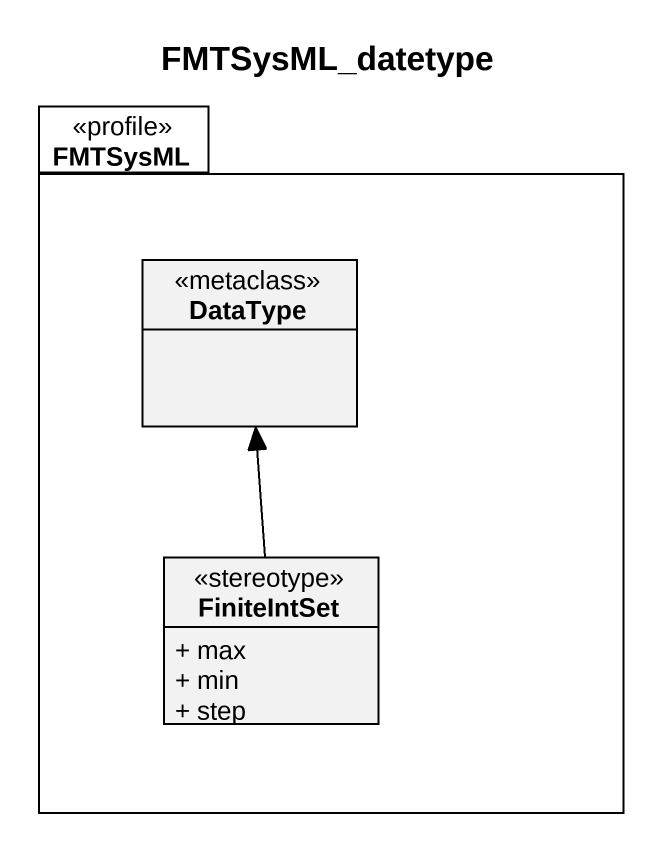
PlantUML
@startuml
title FMTSysML_datetype
hide circle
hide empty members
skinparam classAttributeIconSize 0
package FMTSysML <<profile>> {
  class DataType <<metaclass>>
  class FiniteIntSet <<stereotype>> {
    + max
    + min
    + step
  }
}
FiniteIntSet -up-> DataType
@enduml
